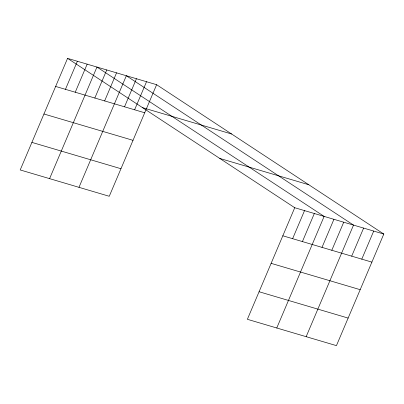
<?xml version="1.0" encoding="UTF-8"?>
<svg xmlns="http://www.w3.org/2000/svg" width="404" height="404" viewBox="0 0 404 404"><rect width="100%" height="100%" fill="white"/><g stroke="black" fill="none" stroke-linecap="round" stroke-linejoin="round"><path stroke-width="0.61" d="M67.564 58.363L20.2 169.948L109.262 196.283L156.626 84.699L67.564 58.363L294.738 207.717L383.8 234.052L336.436 345.637L247.374 319.301L294.738 207.717M65.443 89.335L77.361 61.262M75.24 92.233L87.158 64.16M49.591 178.639L96.955 67.054L324.129 216.408L276.765 327.992M94.834 98.026L106.752 69.953M104.631 100.924L116.549 72.846M78.982 187.33L126.346 75.745L353.52 225.099L306.156 336.684M124.523 106.802L136.436 78.73M134.613 109.787L146.531 81.714M292.622 238.688L304.535 210.615M302.414 241.587L314.332 213.509M322.008 247.379L333.926 219.306M331.805 250.273L343.723 222.2M351.697 256.156L363.615 228.083M361.792 259.141L373.705 231.068M142.531 107.651L231.593 133.987M55.646 86.436L144.708 112.772M219.771 158.429L308.833 184.764M43.95 113.999L133.012 140.329M31.896 142.39L120.958 168.726M282.825 235.79L371.882 262.125M271.124 263.347L360.186 289.683M259.075 291.744L348.132 318.079M156.626 84.699L383.8 234.052"/></g></svg>
